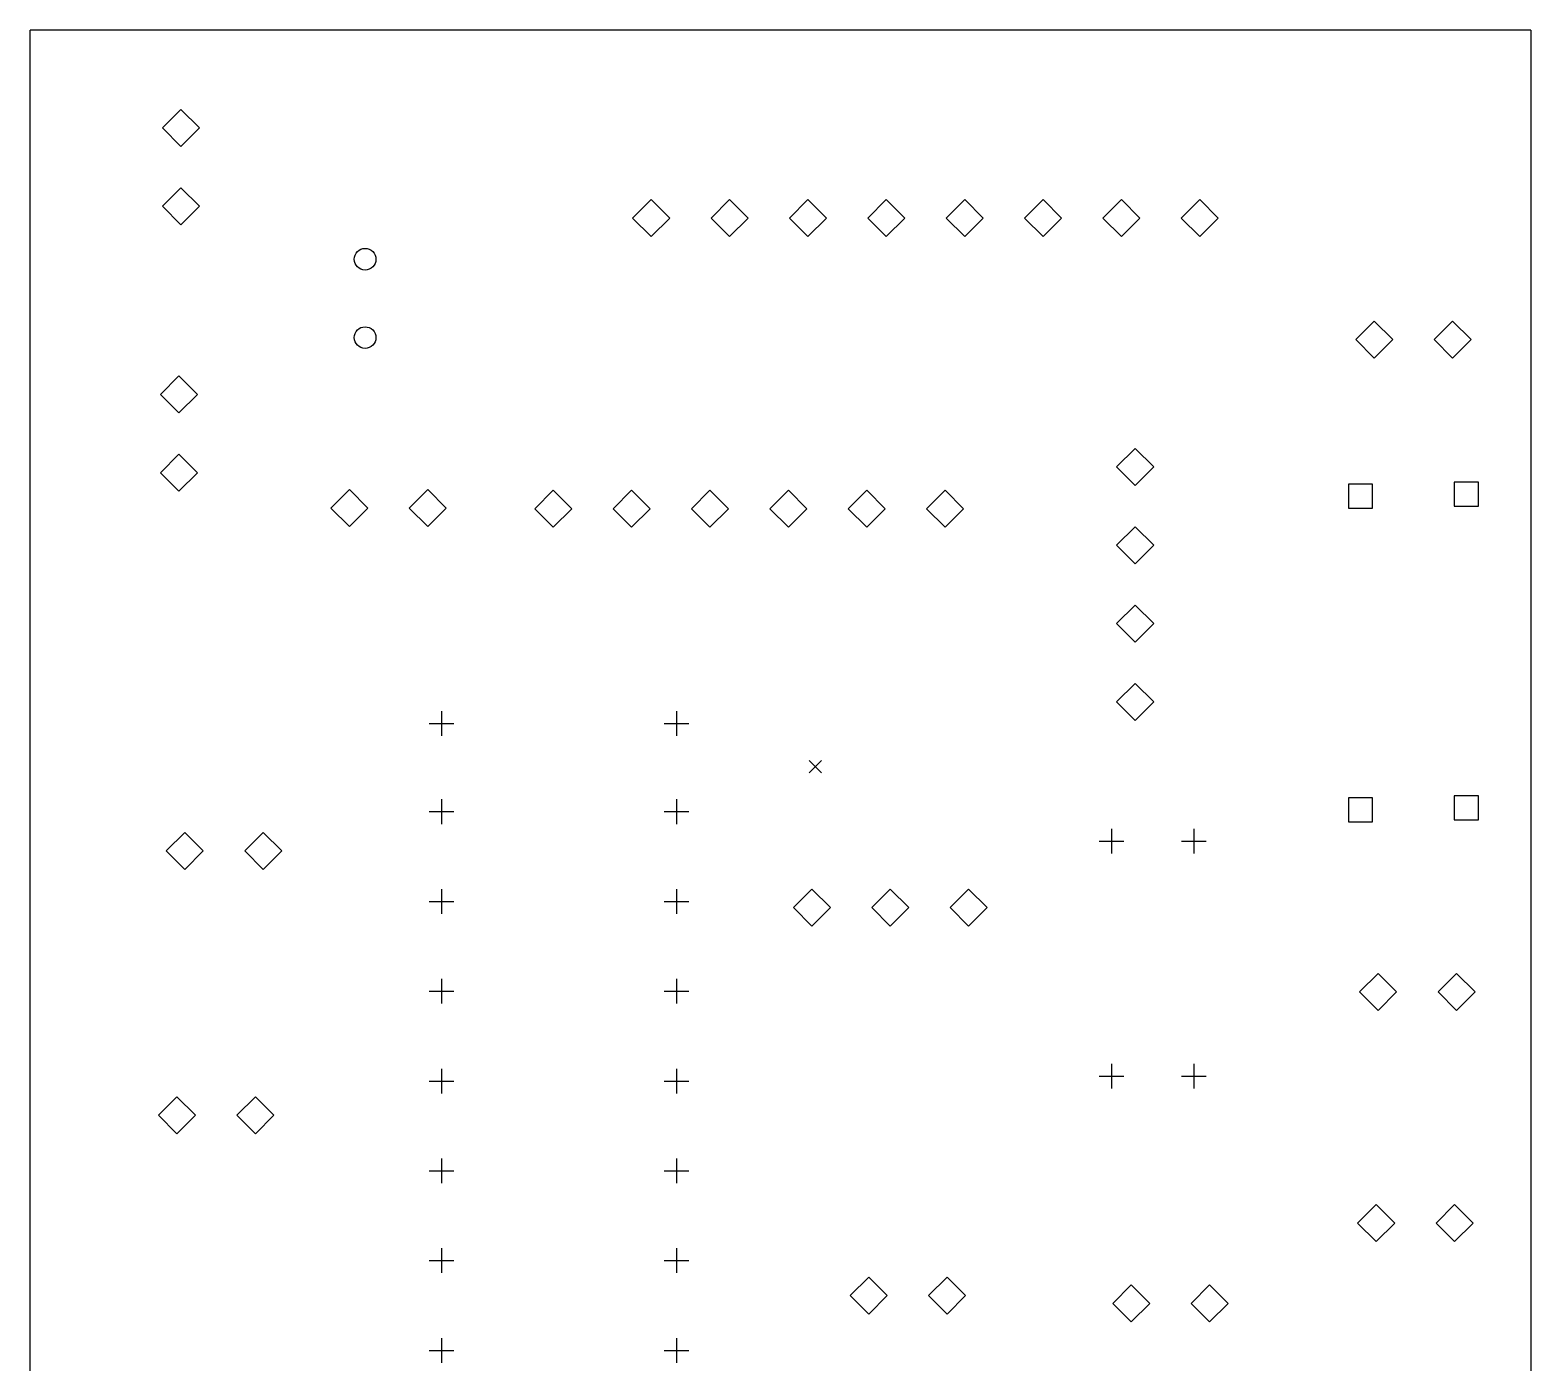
# Model space of a CAD drawing. Extents: x 65.6 to 135.4, y -150.3 to -64.8.
# Drawn here: x 66.8 to 115.44, y -107.98 to -64.77 of the extents above; entities that cross this region are included whole.
import ezdxf

# ---------------------------------------------------------------- set-up
doc = ezdxf.new("R2010")
doc.units = 0
doc.layers.add('BLACK', color=7, linetype='CONTINUOUS')

msp = doc.modelspace()

# ---------------------------------------------------------------- linework, layer by layer
at = {"layer": 'BLACK', "linetype": 'CONTINUOUS'}
for p, q in [((115.443, -64.77), (66.802, -64.77)), ((66.802, -122.301), (66.802, -64.77)), ((115.443, -64.77), (115.443, -122.301)), ((71.6915, -67.345), (71.0915, -67.945)), ((72.2915, -67.945), (71.6915, -67.345)), ((71.0915, -67.945), (71.6915, -68.545)), ((71.6915, -68.545), (72.2915, -67.945)), ((71.6915, -69.885), (71.0915, -70.485)), ((72.2915, -70.485), (71.6915, -69.885)), ((71.0915, -70.485), (71.6915, -71.085)), ((71.6915, -71.085), (72.2915, -70.485)), ((86.9315, -70.266), (86.3315, -70.866)), ((87.5315, -70.866), (86.9315, -70.266)), ((89.4715, -70.266), (88.8715, -70.866)), ((90.0715, -70.866), (89.4715, -70.266)), ((92.0115, -70.266), (91.4115, -70.866)), ((92.6115, -70.866), (92.0115, -70.266)), ((94.5515, -70.266), (93.9515, -70.866)), ((95.1515, -70.866), (94.5515, -70.266)), ((97.0915, -70.266), (96.4915, -70.866)), ((97.6915, -70.866), (97.0915, -70.266)), ((99.6315, -70.266), (99.0315, -70.866)), ((100.231, -70.866), (99.6315, -70.266)), ((102.171, -70.266), (101.572, -70.866)), ((102.771, -70.866), (102.171, -70.266)), ((104.712, -70.266), (104.111, -70.866)), ((105.311, -70.866), (104.712, -70.266)), ((86.3315, -70.866), (86.9315, -71.466)), ((86.9315, -71.466), (87.5315, -70.866)), ((88.8715, -70.866), (89.4715, -71.466)), ((89.4715, -71.466), (90.0715, -70.866)), ((91.4115, -70.866), (92.0115, -71.466)), ((92.0115, -71.466), (92.6115, -70.866)), ((93.9515, -70.866), (94.5515, -71.466)), ((94.5515, -71.466), (95.1515, -70.866)), ((96.4915, -70.866), (97.0915, -71.466)), ((97.0915, -71.466), (97.6915, -70.866)), ((99.0315, -70.866), (99.6315, -71.466)), ((99.6315, -71.466), (100.231, -70.866)), ((101.572, -70.866), (102.171, -71.466)), ((102.171, -71.466), (102.771, -70.866)), ((104.111, -70.866), (104.712, -71.466)), ((104.712, -71.466), (105.311, -70.866)), ((110.363, -74.203), (109.763, -74.803)), ((110.963, -74.803), (110.363, -74.203)), ((112.903, -74.203), (112.303, -74.803)), ((113.503, -74.803), (112.903, -74.203)), ((109.763, -74.803), (110.363, -75.403)), ((110.363, -75.403), (110.963, -74.803)), ((112.303, -74.803), (112.903, -75.403)), ((112.903, -75.403), (113.503, -74.803)), ((71.628, -75.981), (71.028, -76.581)), ((72.228, -76.581), (71.628, -75.981)), ((71.028, -76.581), (71.628, -77.181)), ((71.628, -77.181), (72.228, -76.581)), ((71.628, -78.521), (71.028, -79.121)), ((72.228, -79.121), (71.628, -78.521)), ((102.616, -78.3305), (102.016, -78.9305)), ((103.216, -78.9305), (102.616, -78.3305)), ((71.028, -79.121), (71.628, -79.721)), ((71.628, -79.721), (72.228, -79.121)), ((102.016, -78.9305), (102.616, -79.5305)), ((102.616, -79.5305), (103.216, -78.9305)), ((77.1525, -79.664), (76.5525, -80.264)), ((77.7525, -80.264), (77.1525, -79.664)), ((79.6925, -79.664), (79.0925, -80.264)), ((80.2925, -80.264), (79.6925, -79.664)), ((83.7565, -79.6852), (83.1565, -80.2852)), ((84.3565, -80.2852), (83.7565, -79.6852)), ((86.2965, -79.6852), (85.6965, -80.2852)), ((86.8965, -80.2852), (86.2965, -79.6852)), ((88.8365, -79.6852), (88.2365, -80.2852)), ((89.4365, -80.2852), (88.8365, -79.6852)), ((91.3765, -79.6852), (90.7765, -80.2852)), ((91.9765, -80.2852), (91.3765, -79.6852)), ((93.9165, -79.6852), (93.3165, -80.2852)), ((94.5165, -80.2852), (93.9165, -79.6852)), ((96.4565, -79.6852), (95.8565, -80.2852)), ((97.0565, -80.2852), (96.4565, -79.6852)), ((110.307, -79.4941), (109.529, -79.4941)), ((109.529, -79.4941), (109.529, -80.2719)), ((110.307, -80.2719), (110.307, -79.4941)), ((113.737, -79.4306), (112.959, -79.4306)), ((112.959, -79.4306), (112.959, -80.2084)), ((113.737, -80.2084), (113.737, -79.4306)), ((112.959, -80.2084), (113.737, -80.2084)), ((76.5525, -80.264), (77.1525, -80.864)), ((77.1525, -80.864), (77.7525, -80.264)), ((79.0925, -80.264), (79.6925, -80.864)), ((79.6925, -80.864), (80.2925, -80.264)), ((83.1565, -80.2852), (83.7565, -80.8852)), ((83.7565, -80.8852), (84.3565, -80.2852)), ((85.6965, -80.2852), (86.2965, -80.8852)), ((86.2965, -80.8852), (86.8965, -80.2852)), ((88.2365, -80.2852), (88.8365, -80.8852)), ((88.8365, -80.8852), (89.4365, -80.2852)), ((90.7765, -80.2852), (91.3765, -80.8852)), ((91.3765, -80.8852), (91.9765, -80.2852)), ((93.3165, -80.2852), (93.9165, -80.8852)), ((93.9165, -80.8852), (94.5165, -80.2852)), ((95.8565, -80.2852), (96.4565, -80.8852)), ((96.4565, -80.8852), (97.0565, -80.2852)), ((109.529, -80.2719), (110.307, -80.2719)), ((102.616, -80.8705), (102.016, -81.4705)), ((103.216, -81.4705), (102.616, -80.8705)), ((102.016, -81.4705), (102.616, -82.0705)), ((102.616, -82.0705), (103.216, -81.4705)), ((102.616, -83.4105), (102.016, -84.0105)), ((103.216, -84.0105), (102.616, -83.4105)), ((102.016, -84.0105), (102.616, -84.6105)), ((102.616, -84.6105), (103.216, -84.0105)), ((102.616, -85.9505), (102.016, -86.5505)), ((103.216, -86.5505), (102.616, -85.9505)), ((102.016, -86.5505), (102.616, -87.1505)), ((102.616, -87.1505), (103.216, -86.5505)), ((80.137, -86.849), (80.137, -87.649)), ((87.757, -86.849), (87.757, -87.649)), ((79.737, -87.249), (80.537, -87.249)), ((87.357, -87.249), (88.157, -87.249)), ((92.0513, -88.4464), (92.4513, -88.8464)), ((92.4513, -88.4464), (92.0513, -88.8464)), ((80.137, -89.7065), (80.137, -90.5065)), ((87.757, -89.7065), (87.757, -90.5065)), ((110.307, -89.6541), (109.529, -89.6541)), ((109.529, -89.6541), (109.529, -90.4319)), ((110.307, -90.4319), (110.307, -89.6541)), ((113.737, -89.5906), (112.959, -89.5906)), ((112.959, -89.5906), (112.959, -90.3684)), ((113.737, -90.3684), (113.737, -89.5906)), ((79.737, -90.1065), (80.537, -90.1065)), ((87.357, -90.1065), (88.157, -90.1065)), ((109.529, -90.4319), (110.307, -90.4319)), ((112.959, -90.3684), (113.737, -90.3684)), ((71.8185, -90.7765), (71.2185, -91.3765)), ((72.4185, -91.3765), (71.8185, -90.7765)), ((74.3585, -90.7765), (73.7585, -91.3765)), ((74.9585, -91.3765), (74.3585, -90.7765)), ((101.854, -90.659), (101.854, -91.459)), ((104.521, -90.659), (104.521, -91.459)), ((71.2185, -91.3765), (71.8185, -91.9765)), ((71.8185, -91.9765), (72.4185, -91.3765)), ((73.7585, -91.3765), (74.3585, -91.9765)), ((74.3585, -91.9765), (74.9585, -91.3765)), ((101.454, -91.059), (102.254, -91.059)), ((104.121, -91.059), (104.921, -91.059)), ((80.137, -92.6169), (80.137, -93.4169)), ((87.757, -92.6169), (87.757, -93.4169)), ((92.1385, -92.618), (91.5385, -93.218)), ((92.7385, -93.218), (92.1385, -92.618)), ((94.6785, -92.618), (94.0785, -93.218)), ((95.2785, -93.218), (94.6785, -92.618)), ((97.2185, -92.618), (96.6185, -93.218)), ((97.8185, -93.218), (97.2185, -92.618)), ((79.737, -93.0169), (80.537, -93.0169)), ((87.357, -93.0169), (88.157, -93.0169)), ((91.5385, -93.218), (92.1385, -93.818)), ((92.1385, -93.818), (92.7385, -93.218)), ((94.0785, -93.218), (94.6785, -93.818)), ((94.6785, -93.818), (95.2785, -93.218)), ((96.6185, -93.218), (97.2185, -93.818)), ((97.2185, -93.818), (97.8185, -93.218)), ((80.137, -95.5273), (80.137, -96.3273)), ((87.757, -95.5273), (87.757, -96.3273)), ((110.49, -95.3485), (109.89, -95.9485)), ((111.09, -95.9485), (110.49, -95.3485)), ((113.03, -95.3485), (112.43, -95.9485)), ((113.63, -95.9485), (113.03, -95.3485)), ((79.737, -95.9273), (80.537, -95.9273)), ((87.357, -95.9273), (88.157, -95.9273)), ((109.89, -95.9485), (110.49, -96.5485)), ((110.49, -96.5485), (111.09, -95.9485)), ((112.43, -95.9485), (113.03, -96.5485)), ((113.03, -96.5485), (113.63, -95.9485)), ((80.137, -98.4377), (80.137, -99.2377)), ((87.757, -98.4377), (87.757, -99.2377)), ((101.454, -98.679), (102.254, -98.679)), ((101.854, -98.279), (101.854, -99.079)), ((104.121, -98.679), (104.921, -98.679)), ((104.521, -98.279), (104.521, -99.079)), ((79.737, -98.8377), (80.537, -98.8377)), ((87.357, -98.8377), (88.157, -98.8377)), ((71.5645, -99.349), (70.9645, -99.949)), ((72.1645, -99.949), (71.5645, -99.349)), ((74.1045, -99.349), (73.5045, -99.949)), ((74.7045, -99.949), (74.1045, -99.349)), ((70.9645, -99.949), (71.5645, -100.549)), ((71.5645, -100.549), (72.1645, -99.949)), ((73.5045, -99.949), (74.1045, -100.549)), ((74.1045, -100.549), (74.7045, -99.949)), ((80.137, -101.348), (80.137, -102.148)), ((87.757, -101.348), (87.757, -102.148)), ((79.737, -101.748), (80.537, -101.748)), ((87.357, -101.748), (88.157, -101.748)), ((110.426, -102.842), (109.826, -103.442)), ((111.026, -103.442), (110.426, -102.842)), ((112.966, -102.842), (112.366, -103.442)), ((113.566, -103.442), (112.966, -102.842)), ((109.826, -103.442), (110.426, -104.042)), ((110.426, -104.042), (111.026, -103.442)), ((112.366, -103.442), (112.966, -104.042)), ((112.966, -104.042), (113.566, -103.442)), ((80.137, -104.259), (80.137, -105.059)), ((87.757, -104.259), (87.757, -105.059)), ((79.737, -104.659), (80.537, -104.659)), ((87.357, -104.659), (88.157, -104.659)), ((93.98, -105.191), (93.38, -105.791)), ((94.58, -105.791), (93.98, -105.191)), ((96.52, -105.191), (95.92, -105.791)), ((97.12, -105.791), (96.52, -105.191)), ((102.489, -105.445), (101.889, -106.045)), ((103.089, -106.045), (102.489, -105.445)), ((105.029, -105.445), (104.429, -106.045)), ((105.629, -106.045), (105.029, -105.445)), ((93.38, -105.791), (93.98, -106.391)), ((93.98, -106.391), (94.58, -105.791)), ((95.92, -105.791), (96.52, -106.391)), ((96.52, -106.391), (97.12, -105.791)), ((101.889, -106.045), (102.489, -106.645)), ((102.489, -106.645), (103.089, -106.045)), ((104.429, -106.045), (105.029, -106.645)), ((105.029, -106.645), (105.629, -106.045)), ((80.137, -107.169), (80.137, -107.969)), ((87.757, -107.169), (87.757, -107.969)), ((79.737, -107.569), (80.537, -107.569)), ((87.357, -107.569), (88.157, -107.569))]:
    msp.add_line(p, q, dxfattribs=at)
at = {"layer": 'BLACK'}
for centre in [(77.6605, -72.1995), (77.6605, -74.7395)]:
    msp.add_circle(centre, 0.35, dxfattribs=at)

doc.saveas('drawing.dxf')
